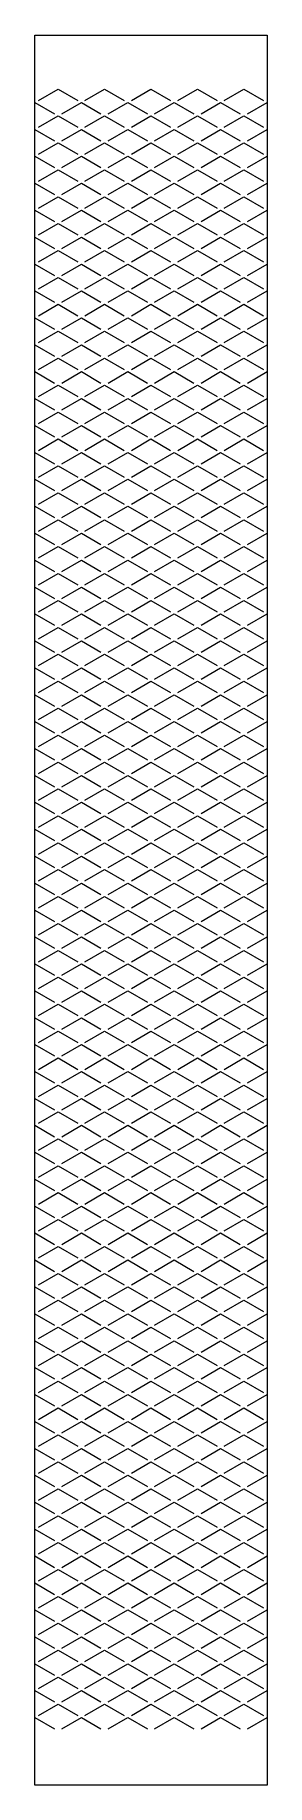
# Model space of a CAD drawing. Header units: metres. Extents: x 0 to 22, y 0 to 162.
import ezdxf

# ---------------------------------------------------------------- set-up
doc = ezdxf.new("R2010")
doc.units = ezdxf.units.M
doc.layers.add('TOP', color=1, linetype='Continuous', lineweight=0)

msp = doc.modelspace()

# ---------------------------------------------------------------- linework, layer by layer
at = {"layer": 'TOP'}
for p, q in [((0, 155.75), (1.82, 154.7)), ((0.34, 155.95), (2.15, 157)), ((2.15, 157), (3.97, 155.95)), ((2.49, 154.7), (4.31, 155.75)), ((4.31, 155.75), (6.13, 154.7)), ((4.64, 155.95), (6.46, 157)), ((6.46, 157), (8.28, 155.95)), ((6.8, 154.7), (8.62, 155.75)), ((8.62, 155.75), (10.43, 154.7)), ((8.95, 155.95), (10.77, 157)), ((10.77, 157), (12.59, 155.95)), ((11.11, 154.7), (12.92, 155.75)), ((12.92, 155.75), (14.74, 154.7)), ((13.26, 155.95), (15.08, 157)), ((15.08, 157), (16.9, 155.95)), ((15.41, 154.7), (17.23, 155.75)), ((17.23, 155.75), (19.05, 154.7)), ((17.57, 155.95), (19.39, 157)), ((19.39, 157), (21.2, 155.95)), ((19.72, 154.7), (21.54, 155.75)), ((0.34, 153.46), (2.15, 154.51)), ((2.15, 154.51), (3.97, 153.46)), ((4.64, 153.46), (6.46, 154.51)), ((6.46, 154.51), (8.28, 153.46)), ((8.95, 153.46), (10.77, 154.51)), ((10.77, 154.51), (12.59, 153.46)), ((13.26, 153.46), (15.08, 154.51)), ((15.08, 154.51), (16.9, 153.46)), ((17.57, 153.46), (19.39, 154.51)), ((19.39, 154.51), (21.2, 153.46)), ((0, 153.26), (1.82, 152.21)), ((2.49, 152.21), (4.31, 153.26)), ((4.31, 153.26), (6.13, 152.21)), ((6.8, 152.21), (8.62, 153.26)), ((8.62, 153.26), (10.43, 152.21)), ((11.11, 152.21), (12.92, 153.26)), ((12.92, 153.26), (14.74, 152.21)), ((15.41, 152.21), (17.23, 153.26)), ((17.23, 153.26), (19.05, 152.21)), ((19.72, 152.21), (21.54, 153.26)), ((0, 150.77), (1.82, 149.72)), ((0.34, 150.96), (2.15, 152.02)), ((2.15, 152.02), (3.97, 150.96)), ((2.49, 149.72), (4.31, 150.77)), ((4.31, 150.77), (6.13, 149.72)), ((4.64, 150.96), (6.46, 152.02)), ((6.46, 152.02), (8.28, 150.96)), ((6.8, 149.72), (8.62, 150.77)), ((8.62, 150.77), (10.43, 149.72)), ((8.95, 150.96), (10.77, 152.02)), ((10.77, 152.02), (12.59, 150.96)), ((11.11, 149.72), (12.92, 150.77)), ((12.92, 150.77), (14.74, 149.72)), ((13.26, 150.96), (15.08, 152.02)), ((15.08, 152.02), (16.9, 150.96)), ((15.41, 149.72), (17.23, 150.77)), ((17.23, 150.77), (19.05, 149.72)), ((17.57, 150.96), (19.39, 152.02)), ((19.39, 152.02), (21.2, 150.96)), ((19.72, 149.72), (21.54, 150.77)), ((0.34, 148.47), (2.15, 149.52)), ((2.15, 149.52), (3.97, 148.47)), ((4.64, 148.47), (6.46, 149.52)), ((6.46, 149.52), (8.28, 148.47)), ((8.95, 148.47), (10.77, 149.52)), ((10.77, 149.52), (12.59, 148.47)), ((13.26, 148.47), (15.08, 149.52)), ((15.08, 149.52), (16.9, 148.47)), ((17.57, 148.47), (19.39, 149.52)), ((19.39, 149.52), (21.2, 148.47)), ((0, 148.28), (1.82, 147.23)), ((2.49, 147.23), (4.31, 148.28)), ((4.31, 148.28), (6.13, 147.23)), ((6.8, 147.23), (8.62, 148.28)), ((8.62, 148.28), (10.43, 147.23)), ((11.11, 147.23), (12.92, 148.28)), ((12.92, 148.28), (14.74, 147.23)), ((15.41, 147.23), (17.23, 148.28)), ((17.23, 148.28), (19.05, 147.23)), ((19.72, 147.23), (21.54, 148.28)), ((0.34, 145.98), (2.15, 147.03)), ((2.15, 147.03), (3.97, 145.98)), ((4.64, 145.98), (6.46, 147.03)), ((6.46, 147.03), (8.28, 145.98)), ((8.95, 145.98), (10.77, 147.03)), ((10.77, 147.03), (12.59, 145.98)), ((13.26, 145.98), (15.08, 147.03)), ((15.08, 147.03), (16.9, 145.98)), ((17.57, 145.98), (19.39, 147.03)), ((19.39, 147.03), (21.2, 145.98)), ((0, 145.79), (1.82, 144.73)), ((0.34, 143.49), (2.15, 144.54)), ((2.15, 144.54), (3.97, 143.49)), ((2.49, 144.73), (4.31, 145.79)), ((4.31, 145.79), (6.13, 144.73)), ((4.64, 143.49), (6.46, 144.54)), ((6.46, 144.54), (8.28, 143.49)), ((6.8, 144.73), (8.62, 145.79)), ((8.62, 145.79), (10.43, 144.73)), ((8.95, 143.49), (10.77, 144.54)), ((10.77, 144.54), (12.59, 143.49)), ((11.11, 144.73), (12.92, 145.79)), ((12.92, 145.79), (14.74, 144.73)), ((13.26, 143.49), (15.08, 144.54)), ((15.08, 144.54), (16.9, 143.49)), ((15.41, 144.73), (17.23, 145.79)), ((17.23, 145.79), (19.05, 144.73)), ((17.57, 143.49), (19.39, 144.54)), ((19.39, 144.54), (21.2, 143.49)), ((19.72, 144.73), (21.54, 145.79)), ((0, 143.3), (1.82, 142.24)), ((2.49, 142.24), (4.31, 143.3)), ((4.31, 143.3), (6.13, 142.24)), ((6.8, 142.24), (8.62, 143.3)), ((8.62, 143.3), (10.43, 142.24)), ((11.11, 142.24), (12.92, 143.3)), ((12.92, 143.3), (14.74, 142.24)), ((15.41, 142.24), (17.23, 143.3)), ((17.23, 143.3), (19.05, 142.24)), ((19.72, 142.24), (21.54, 143.3)), ((0.34, 141), (2.15, 142.05)), ((2.15, 142.05), (3.97, 141)), ((4.64, 141), (6.46, 142.05)), ((6.46, 142.05), (8.28, 141)), ((8.95, 141), (10.77, 142.05)), ((10.77, 142.05), (12.59, 141)), ((13.26, 141), (15.08, 142.05)), ((15.08, 142.05), (16.9, 141)), ((17.57, 141), (19.39, 142.05)), ((19.39, 142.05), (21.2, 141)), ((0, 140.8), (1.82, 139.75)), ((0.34, 138.51), (2.15, 139.56)), ((2.15, 139.56), (3.97, 138.51)), ((2.49, 139.75), (4.31, 140.8)), ((4.31, 140.8), (6.13, 139.75)), ((4.64, 138.51), (6.46, 139.56)), ((6.46, 139.56), (8.28, 138.51)), ((6.8, 139.75), (8.62, 140.8)), ((8.62, 140.8), (10.43, 139.75)), ((8.95, 138.51), (10.77, 139.56)), ((10.77, 139.56), (12.59, 138.51)), ((11.11, 139.75), (12.92, 140.8)), ((12.92, 140.8), (14.74, 139.75)), ((13.26, 138.51), (15.08, 139.56)), ((15.08, 139.56), (16.9, 138.51)), ((15.41, 139.75), (17.23, 140.8)), ((17.23, 140.8), (19.05, 139.75)), ((17.57, 138.51), (19.39, 139.56)), ((19.39, 139.56), (21.2, 138.51)), ((19.72, 139.75), (21.54, 140.8)), ((0, 138.31), (1.82, 137.26)), ((2.49, 137.26), (4.31, 138.31)), ((4.31, 138.31), (6.13, 137.26)), ((6.8, 137.26), (8.62, 138.31)), ((8.62, 138.31), (10.43, 137.26)), ((11.11, 137.26), (12.92, 138.31)), ((12.92, 138.31), (14.74, 137.26)), ((15.41, 137.26), (17.23, 138.31)), ((17.23, 138.31), (19.05, 137.26)), ((19.72, 137.26), (21.54, 138.31)), ((0.34, 136.01), (2.15, 137.07)), ((2.15, 137.07), (3.97, 136.01)), ((4.64, 136.01), (6.46, 137.07)), ((6.46, 137.07), (8.28, 136.01)), ((8.95, 136.01), (10.77, 137.07)), ((10.77, 137.07), (12.59, 136.01)), ((13.26, 136.01), (15.08, 137.07)), ((15.08, 137.07), (16.9, 136.01)), ((17.57, 136.01), (19.39, 137.07)), ((19.39, 137.07), (21.2, 136.01)), ((0, 135.82), (1.82, 134.77)), ((0.34, 133.52), (2.15, 134.57)), ((2.15, 134.57), (3.97, 133.52)), ((2.49, 134.77), (4.31, 135.82)), ((4.31, 135.82), (6.13, 134.77)), ((4.64, 133.52), (6.46, 134.57)), ((6.46, 134.57), (8.28, 133.52)), ((6.8, 134.77), (8.62, 135.82)), ((8.62, 135.82), (10.43, 134.77)), ((8.95, 133.52), (10.77, 134.57)), ((10.77, 134.57), (12.59, 133.52)), ((11.11, 134.77), (12.92, 135.82)), ((12.92, 135.82), (14.74, 134.77)), ((13.26, 133.52), (15.08, 134.57)), ((15.08, 134.57), (16.9, 133.52)), ((15.41, 134.77), (17.23, 135.82)), ((17.23, 135.82), (19.05, 134.77)), ((17.57, 133.52), (19.39, 134.57)), ((19.39, 134.57), (21.2, 133.52)), ((19.72, 134.77), (21.54, 135.82)), ((0, 133.33), (1.82, 132.28)), ((2.49, 132.28), (4.31, 133.33)), ((4.31, 133.33), (6.13, 132.28)), ((6.8, 132.28), (8.62, 133.33)), ((8.62, 133.33), (10.43, 132.28)), ((11.11, 132.28), (12.92, 133.33)), ((12.92, 133.33), (14.74, 132.28)), ((15.41, 132.28), (17.23, 133.33)), ((17.23, 133.33), (19.05, 132.28)), ((19.72, 132.28), (21.54, 133.33)), ((0.34, 131.03), (2.15, 132.08)), ((2.15, 132.08), (3.97, 131.03)), ((4.64, 131.03), (6.46, 132.08)), ((6.46, 132.08), (8.28, 131.03)), ((8.95, 131.03), (10.77, 132.08)), ((10.77, 132.08), (12.59, 131.03)), ((13.26, 131.03), (15.08, 132.08)), ((15.08, 132.08), (16.9, 131.03)), ((17.57, 131.03), (19.39, 132.08)), ((19.39, 132.08), (21.2, 131.03)), ((0, 130.84), (1.82, 129.78)), ((2.49, 129.78), (4.31, 130.84)), ((4.31, 130.84), (6.13, 129.78)), ((6.8, 129.78), (8.62, 130.84)), ((8.62, 130.84), (10.43, 129.78)), ((11.11, 129.78), (12.92, 130.84)), ((12.92, 130.84), (14.74, 129.78)), ((15.41, 129.78), (17.23, 130.84)), ((17.23, 130.84), (19.05, 129.78)), ((19.72, 129.78), (21.54, 130.84)), ((0, 128.34), (1.82, 127.29)), ((0.34, 128.54), (2.15, 129.59)), ((2.15, 129.59), (3.97, 128.54)), ((2.49, 127.29), (4.31, 128.34)), ((4.31, 128.34), (6.13, 127.29)), ((4.64, 128.54), (6.46, 129.59)), ((6.46, 129.59), (8.28, 128.54)), ((6.8, 127.29), (8.62, 128.34)), ((8.62, 128.34), (10.43, 127.29)), ((8.95, 128.54), (10.77, 129.59)), ((10.77, 129.59), (12.59, 128.54)), ((11.11, 127.29), (12.92, 128.34)), ((12.92, 128.34), (14.74, 127.29)), ((13.26, 128.54), (15.08, 129.59)), ((15.08, 129.59), (16.9, 128.54)), ((15.41, 127.29), (17.23, 128.34)), ((17.23, 128.34), (19.05, 127.29)), ((17.57, 128.54), (19.39, 129.59)), ((19.39, 129.59), (21.2, 128.54)), ((19.72, 127.29), (21.54, 128.34)), ((0.34, 126.05), (2.15, 127.1)), ((2.15, 127.1), (3.97, 126.05)), ((4.64, 126.05), (6.46, 127.1)), ((6.46, 127.1), (8.28, 126.05)), ((8.95, 126.05), (10.77, 127.1)), ((10.77, 127.1), (12.59, 126.05)), ((13.26, 126.05), (15.08, 127.1)), ((15.08, 127.1), (16.9, 126.05)), ((17.57, 126.05), (19.39, 127.1)), ((19.39, 127.1), (21.2, 126.05)), ((0, 125.85), (1.82, 124.8)), ((2.49, 124.8), (4.31, 125.85)), ((4.31, 125.85), (6.13, 124.8)), ((6.8, 124.8), (8.62, 125.85)), ((8.62, 125.85), (10.43, 124.8)), ((11.11, 124.8), (12.92, 125.85)), ((12.92, 125.85), (14.74, 124.8)), ((15.41, 124.8), (17.23, 125.85)), ((17.23, 125.85), (19.05, 124.8)), ((19.72, 124.8), (21.54, 125.85)), ((0, 123.36), (1.82, 122.31)), ((0.34, 123.55), (2.15, 124.61)), ((2.15, 124.61), (3.97, 123.55)), ((2.49, 122.31), (4.31, 123.36)), ((4.31, 123.36), (6.13, 122.31)), ((4.64, 123.55), (6.46, 124.61)), ((6.46, 124.61), (8.28, 123.55)), ((6.8, 122.31), (8.62, 123.36)), ((8.62, 123.36), (10.43, 122.31)), ((8.95, 123.55), (10.77, 124.61)), ((10.77, 124.61), (12.59, 123.55)), ((11.11, 122.31), (12.92, 123.36)), ((12.92, 123.36), (14.74, 122.31)), ((13.26, 123.55), (15.08, 124.61)), ((15.08, 124.61), (16.9, 123.55)), ((15.41, 122.31), (17.23, 123.36)), ((17.23, 123.36), (19.05, 122.31)), ((17.57, 123.55), (19.39, 124.61)), ((19.39, 124.61), (21.2, 123.55)), ((19.72, 122.31), (21.54, 123.36)), ((0.34, 121.06), (2.15, 122.11)), ((2.15, 122.11), (3.97, 121.06)), ((4.64, 121.06), (6.46, 122.11)), ((6.46, 122.11), (8.28, 121.06)), ((8.95, 121.06), (10.77, 122.11)), ((10.77, 122.11), (12.59, 121.06)), ((13.26, 121.06), (15.08, 122.11)), ((15.08, 122.11), (16.9, 121.06)), ((17.57, 121.06), (19.39, 122.11)), ((19.39, 122.11), (21.2, 121.06)), ((0, 120.87), (1.82, 119.82)), ((2.49, 119.82), (4.31, 120.87)), ((4.31, 120.87), (6.13, 119.82)), ((6.8, 119.82), (8.62, 120.87)), ((8.62, 120.87), (10.43, 119.82)), ((11.11, 119.82), (12.92, 120.87)), ((12.92, 120.87), (14.74, 119.82)), ((15.41, 119.82), (17.23, 120.87)), ((17.23, 120.87), (19.05, 119.82)), ((19.72, 119.82), (21.54, 120.87)), ((0, 118.38), (1.82, 117.33)), ((0.34, 118.57), (2.15, 119.62)), ((2.15, 119.62), (3.97, 118.57)), ((2.49, 117.33), (4.31, 118.38)), ((4.31, 118.38), (6.13, 117.33)), ((4.64, 118.57), (6.46, 119.62)), ((6.46, 119.62), (8.28, 118.57)), ((6.8, 117.33), (8.62, 118.38)), ((8.62, 118.38), (10.43, 117.33)), ((8.95, 118.57), (10.77, 119.62)), ((10.77, 119.62), (12.59, 118.57)), ((11.11, 117.33), (12.92, 118.38)), ((12.92, 118.38), (14.74, 117.33)), ((13.26, 118.57), (15.08, 119.62)), ((15.08, 119.62), (16.9, 118.57)), ((15.41, 117.33), (17.23, 118.38)), ((17.23, 118.38), (19.05, 117.33)), ((17.57, 118.57), (19.39, 119.62)), ((19.39, 119.62), (21.2, 118.57)), ((19.72, 117.33), (21.54, 118.38)), ((0.34, 116.08), (2.15, 117.13)), ((2.15, 117.13), (3.97, 116.08)), ((4.64, 116.08), (6.46, 117.13)), ((6.46, 117.13), (8.28, 116.08)), ((8.95, 116.08), (10.77, 117.13)), ((10.77, 117.13), (12.59, 116.08)), ((13.26, 116.08), (15.08, 117.13)), ((15.08, 117.13), (16.9, 116.08)), ((17.57, 116.08), (19.39, 117.13)), ((19.39, 117.13), (21.2, 116.08)), ((0, 115.89), (1.82, 114.83)), ((2.49, 114.83), (4.31, 115.89)), ((4.31, 115.89), (6.13, 114.83)), ((6.8, 114.83), (8.62, 115.89)), ((8.62, 115.89), (10.43, 114.83)), ((11.11, 114.83), (12.92, 115.89)), ((12.92, 115.89), (14.74, 114.83)), ((15.41, 114.83), (17.23, 115.89)), ((17.23, 115.89), (19.05, 114.83)), ((19.72, 114.83), (21.54, 115.89)), ((0.34, 113.59), (2.15, 114.64)), ((2.15, 114.64), (3.97, 113.59)), ((4.64, 113.59), (6.46, 114.64)), ((6.46, 114.64), (8.28, 113.59)), ((8.95, 113.59), (10.77, 114.64)), ((10.77, 114.64), (12.59, 113.59)), ((13.26, 113.59), (15.08, 114.64)), ((15.08, 114.64), (16.9, 113.59)), ((17.57, 113.59), (19.39, 114.64)), ((19.39, 114.64), (21.2, 113.59)), ((0, 113.39), (1.82, 112.34)), ((0.34, 111.1), (2.15, 112.15)), ((2.15, 112.15), (3.97, 111.1)), ((2.49, 112.34), (4.31, 113.39)), ((4.31, 113.39), (6.13, 112.34)), ((4.64, 111.1), (6.46, 112.15)), ((6.46, 112.15), (8.28, 111.1)), ((6.8, 112.34), (8.62, 113.39)), ((8.62, 113.39), (10.43, 112.34)), ((8.95, 111.1), (10.77, 112.15)), ((10.77, 112.15), (12.59, 111.1)), ((11.11, 112.34), (12.92, 113.39)), ((12.92, 113.39), (14.74, 112.34)), ((13.26, 111.1), (15.08, 112.15)), ((15.08, 112.15), (16.9, 111.1)), ((15.41, 112.34), (17.23, 113.39)), ((17.23, 113.39), (19.05, 112.34)), ((17.57, 111.1), (19.39, 112.15)), ((19.39, 112.15), (21.2, 111.1)), ((19.72, 112.34), (21.54, 113.39)), ((0, 110.9), (1.82, 109.85)), ((2.49, 109.85), (4.31, 110.9)), ((4.31, 110.9), (6.13, 109.85)), ((6.8, 109.85), (8.62, 110.9)), ((8.62, 110.9), (10.43, 109.85)), ((11.11, 109.85), (12.92, 110.9)), ((12.92, 110.9), (14.74, 109.85)), ((15.41, 109.85), (17.23, 110.9)), ((17.23, 110.9), (19.05, 109.85)), ((19.72, 109.85), (21.54, 110.9)), ((0.34, 108.6), (2.15, 109.66)), ((2.15, 109.66), (3.97, 108.6)), ((4.64, 108.6), (6.46, 109.66)), ((6.46, 109.66), (8.28, 108.6)), ((8.95, 108.6), (10.77, 109.66)), ((10.77, 109.66), (12.59, 108.6)), ((13.26, 108.6), (15.08, 109.66)), ((15.08, 109.66), (16.9, 108.6)), ((17.57, 108.6), (19.39, 109.66)), ((19.39, 109.66), (21.2, 108.6)), ((0, 108.41), (1.82, 107.36)), ((0.34, 106.11), (2.15, 107.16)), ((2.15, 107.16), (3.97, 106.11)), ((2.49, 107.36), (4.31, 108.41)), ((4.31, 108.41), (6.13, 107.36)), ((4.64, 106.11), (6.46, 107.16)), ((6.46, 107.16), (8.28, 106.11)), ((6.8, 107.36), (8.62, 108.41)), ((8.62, 108.41), (10.43, 107.36)), ((8.95, 106.11), (10.77, 107.16)), ((10.77, 107.16), (12.59, 106.11)), ((11.11, 107.36), (12.92, 108.41)), ((12.92, 108.41), (14.74, 107.36)), ((13.26, 106.11), (15.08, 107.16)), ((15.08, 107.16), (16.9, 106.11)), ((15.41, 107.36), (17.23, 108.41)), ((17.23, 108.41), (19.05, 107.36)), ((17.57, 106.11), (19.39, 107.16)), ((19.39, 107.16), (21.2, 106.11)), ((19.72, 107.36), (21.54, 108.41)), ((0, 105.92), (1.82, 104.87)), ((2.49, 104.87), (4.31, 105.92)), ((4.31, 105.92), (6.13, 104.87)), ((6.8, 104.87), (8.62, 105.92)), ((8.62, 105.92), (10.43, 104.87)), ((11.11, 104.87), (12.92, 105.92)), ((12.92, 105.92), (14.74, 104.87)), ((15.41, 104.87), (17.23, 105.92)), ((17.23, 105.92), (19.05, 104.87)), ((19.72, 104.87), (21.54, 105.92)), ((0.34, 103.62), (2.15, 104.67)), ((2.15, 104.67), (3.97, 103.62)), ((4.64, 103.62), (6.46, 104.67)), ((6.46, 104.67), (8.28, 103.62)), ((8.95, 103.62), (10.77, 104.67)), ((10.77, 104.67), (12.59, 103.62)), ((13.26, 103.62), (15.08, 104.67)), ((15.08, 104.67), (16.9, 103.62)), ((17.57, 103.62), (19.39, 104.67)), ((19.39, 104.67), (21.2, 103.62)), ((0, 103.43), (1.82, 102.37)), ((0.34, 101.13), (2.15, 102.18)), ((2.15, 102.18), (3.97, 101.13)), ((2.49, 102.37), (4.31, 103.43)), ((4.31, 103.43), (6.13, 102.37)), ((4.64, 101.13), (6.46, 102.18)), ((6.46, 102.18), (8.28, 101.13)), ((6.8, 102.37), (8.62, 103.43)), ((8.62, 103.43), (10.43, 102.37)), ((8.95, 101.13), (10.77, 102.18)), ((10.77, 102.18), (12.59, 101.13)), ((11.11, 102.37), (12.92, 103.43)), ((12.92, 103.43), (14.74, 102.37)), ((13.26, 101.13), (15.08, 102.18)), ((15.08, 102.18), (16.9, 101.13)), ((15.41, 102.37), (17.23, 103.43)), ((17.23, 103.43), (19.05, 102.37)), ((17.57, 101.13), (19.39, 102.18)), ((19.39, 102.18), (21.2, 101.13)), ((19.72, 102.37), (21.54, 103.43)), ((0, 100.93), (1.82, 99.88)), ((2.49, 99.88), (4.31, 100.93)), ((4.31, 100.93), (6.13, 99.88)), ((6.8, 99.88), (8.62, 100.93)), ((8.62, 100.93), (10.43, 99.88)), ((11.11, 99.88), (12.92, 100.93)), ((12.92, 100.93), (14.74, 99.88)), ((15.41, 99.88), (17.23, 100.93)), ((17.23, 100.93), (19.05, 99.88)), ((19.72, 99.88), (21.54, 100.93)), ((0.34, 98.64), (2.15, 99.69)), ((2.15, 99.69), (3.97, 98.64)), ((4.64, 98.64), (6.46, 99.69)), ((6.46, 99.69), (8.28, 98.64)), ((8.95, 98.64), (10.77, 99.69)), ((10.77, 99.69), (12.59, 98.64)), ((13.26, 98.64), (15.08, 99.69)), ((15.08, 99.69), (16.9, 98.64)), ((17.57, 98.64), (19.39, 99.69)), ((19.39, 99.69), (21.2, 98.64)), ((0, 98.44), (1.82, 97.39)), ((2.49, 97.39), (4.31, 98.44)), ((4.31, 98.44), (6.13, 97.39)), ((6.8, 97.39), (8.62, 98.44)), ((8.62, 98.44), (10.43, 97.39)), ((11.11, 97.39), (12.92, 98.44)), ((12.92, 98.44), (14.74, 97.39)), ((15.41, 97.39), (17.23, 98.44)), ((17.23, 98.44), (19.05, 97.39)), ((19.72, 97.39), (21.54, 98.44)), ((0, 95.95), (1.82, 94.9)), ((0.34, 96.14), (2.15, 97.2)), ((2.15, 97.2), (3.97, 96.14)), ((2.49, 94.9), (4.31, 95.95)), ((4.31, 95.95), (6.13, 94.9)), ((4.64, 96.14), (6.46, 97.2)), ((6.46, 97.2), (8.28, 96.14)), ((6.8, 94.9), (8.62, 95.95)), ((8.62, 95.95), (10.43, 94.9)), ((8.95, 96.14), (10.77, 97.2)), ((10.77, 97.2), (12.59, 96.14)), ((11.11, 94.9), (12.92, 95.95)), ((12.92, 95.95), (14.74, 94.9)), ((13.26, 96.14), (15.08, 97.2)), ((15.08, 97.2), (16.9, 96.14)), ((15.41, 94.9), (17.23, 95.95)), ((17.23, 95.95), (19.05, 94.9)), ((17.57, 96.14), (19.39, 97.2)), ((19.39, 97.2), (21.2, 96.14)), ((19.72, 94.9), (21.54, 95.95)), ((0.34, 93.65), (2.15, 94.7)), ((2.15, 94.7), (3.97, 93.65)), ((4.64, 93.65), (6.46, 94.7)), ((6.46, 94.7), (8.28, 93.65)), ((8.95, 93.65), (10.77, 94.7)), ((10.77, 94.7), (12.59, 93.65)), ((13.26, 93.65), (15.08, 94.7)), ((15.08, 94.7), (16.9, 93.65)), ((17.57, 93.65), (19.39, 94.7)), ((19.39, 94.7), (21.2, 93.65)), ((0, 93.46), (1.82, 92.41)), ((2.49, 92.41), (4.31, 93.46)), ((4.31, 93.46), (6.13, 92.41)), ((6.8, 92.41), (8.62, 93.46)), ((8.62, 93.46), (10.43, 92.41)), ((11.11, 92.41), (12.92, 93.46)), ((12.92, 93.46), (14.74, 92.41)), ((15.41, 92.41), (17.23, 93.46)), ((17.23, 93.46), (19.05, 92.41)), ((19.72, 92.41), (21.54, 93.46)), ((0, 90.97), (1.82, 89.92)), ((0.34, 91.16), (2.15, 92.21)), ((2.15, 92.21), (3.97, 91.16)), ((2.49, 89.92), (4.31, 90.97)), ((4.31, 90.97), (6.13, 89.92)), ((4.64, 91.16), (6.46, 92.21)), ((6.46, 92.21), (8.28, 91.16)), ((6.8, 89.92), (8.62, 90.97)), ((8.62, 90.97), (10.43, 89.92)), ((8.95, 91.16), (10.77, 92.21)), ((10.77, 92.21), (12.59, 91.16)), ((11.11, 89.92), (12.92, 90.97)), ((12.92, 90.97), (14.74, 89.92)), ((13.26, 91.16), (15.08, 92.21)), ((15.08, 92.21), (16.9, 91.16)), ((15.41, 89.92), (17.23, 90.97)), ((17.23, 90.97), (19.05, 89.92)), ((17.57, 91.16), (19.39, 92.21)), ((19.39, 92.21), (21.2, 91.16)), ((19.72, 89.92), (21.54, 90.97)), ((0.34, 88.67), (2.15, 89.72)), ((2.15, 89.72), (3.97, 88.67)), ((4.64, 88.67), (6.46, 89.72)), ((6.46, 89.72), (8.28, 88.67)), ((8.95, 88.67), (10.77, 89.72)), ((10.77, 89.72), (12.59, 88.67)), ((13.26, 88.67), (15.08, 89.72)), ((15.08, 89.72), (16.9, 88.67)), ((17.57, 88.67), (19.39, 89.72)), ((19.39, 89.72), (21.2, 88.67)), ((0, 88.48), (1.82, 87.42)), ((2.49, 87.42), (4.31, 88.48)), ((4.31, 88.48), (6.13, 87.42)), ((6.8, 87.42), (8.62, 88.48)), ((8.62, 88.48), (10.43, 87.42)), ((11.11, 87.42), (12.92, 88.48)), ((12.92, 88.48), (14.74, 87.42)), ((15.41, 87.42), (17.23, 88.48)), ((17.23, 88.48), (19.05, 87.42)), ((19.72, 87.42), (21.54, 88.48)), ((0, 85.98), (1.82, 84.93)), ((0.34, 86.18), (2.15, 87.23)), ((2.15, 87.23), (3.97, 86.18)), ((2.49, 84.93), (4.31, 85.98)), ((4.31, 85.98), (6.13, 84.93)), ((4.64, 86.18), (6.46, 87.23)), ((6.46, 87.23), (8.28, 86.18)), ((6.8, 84.93), (8.62, 85.98)), ((8.62, 85.98), (10.43, 84.93)), ((8.95, 86.18), (10.77, 87.23)), ((10.77, 87.23), (12.59, 86.18)), ((11.11, 84.93), (12.92, 85.98)), ((12.92, 85.98), (14.74, 84.93)), ((13.26, 86.18), (15.08, 87.23)), ((15.08, 87.23), (16.9, 86.18)), ((15.41, 84.93), (17.23, 85.98)), ((17.23, 85.98), (19.05, 84.93)), ((17.57, 86.18), (19.39, 87.23)), ((19.39, 87.23), (21.2, 86.18)), ((19.72, 84.93), (21.54, 85.98)), ((0.34, 83.69), (2.15, 84.74)), ((2.15, 84.74), (3.97, 83.69)), ((4.64, 83.69), (6.46, 84.74)), ((6.46, 84.74), (8.28, 83.69)), ((8.95, 83.69), (10.77, 84.74)), ((10.77, 84.74), (12.59, 83.69)), ((13.26, 83.69), (15.08, 84.74)), ((15.08, 84.74), (16.9, 83.69)), ((17.57, 83.69), (19.39, 84.74)), ((19.39, 84.74), (21.2, 83.69)), ((0, 83.49), (1.82, 82.44)), ((2.49, 82.44), (4.31, 83.49)), ((4.31, 83.49), (6.13, 82.44)), ((6.8, 82.44), (8.62, 83.49)), ((8.62, 83.49), (10.43, 82.44)), ((11.11, 82.44), (12.92, 83.49)), ((12.92, 83.49), (14.74, 82.44)), ((15.41, 82.44), (17.23, 83.49)), ((17.23, 83.49), (19.05, 82.44)), ((19.72, 82.44), (21.54, 83.49)), ((0, 81), (1.82, 79.95)), ((0.34, 81.19), (2.15, 82.25)), ((2.15, 82.25), (3.97, 81.19)), ((2.49, 79.95), (4.31, 81)), ((4.31, 81), (6.13, 79.95)), ((4.64, 81.19), (6.46, 82.25)), ((6.46, 82.25), (8.28, 81.19)), ((6.8, 79.95), (8.62, 81)), ((8.62, 81), (10.43, 79.95)), ((8.95, 81.19), (10.77, 82.25)), ((10.77, 82.25), (12.59, 81.19)), ((11.11, 79.95), (12.92, 81)), ((12.92, 81), (14.74, 79.95)), ((13.26, 81.19), (15.08, 82.25)), ((15.08, 82.25), (16.9, 81.19)), ((15.41, 79.95), (17.23, 81)), ((17.23, 81), (19.05, 79.95)), ((17.57, 81.19), (19.39, 82.25)), ((19.39, 82.25), (21.2, 81.19)), ((19.72, 79.95), (21.54, 81)), ((0.34, 78.7), (2.15, 79.75)), ((2.15, 79.75), (3.97, 78.7)), ((4.64, 78.7), (6.46, 79.75)), ((6.46, 79.75), (8.28, 78.7)), ((8.95, 78.7), (10.77, 79.75)), ((10.77, 79.75), (12.59, 78.7)), ((13.26, 78.7), (15.08, 79.75)), ((15.08, 79.75), (16.9, 78.7)), ((17.57, 78.7), (19.39, 79.75)), ((19.39, 79.75), (21.2, 78.7)), ((0, 78.51), (1.82, 77.46)), ((2.49, 77.46), (4.31, 78.51)), ((4.31, 78.51), (6.13, 77.46)), ((6.8, 77.46), (8.62, 78.51)), ((8.62, 78.51), (10.43, 77.46)), ((11.11, 77.46), (12.92, 78.51)), ((12.92, 78.51), (14.74, 77.46)), ((15.41, 77.46), (17.23, 78.51)), ((17.23, 78.51), (19.05, 77.46)), ((19.72, 77.46), (21.54, 78.51)), ((0.34, 76.21), (2.15, 77.26)), ((2.15, 77.26), (3.97, 76.21)), ((4.64, 76.21), (6.46, 77.26)), ((6.46, 77.26), (8.28, 76.21)), ((8.95, 76.21), (10.77, 77.26)), ((10.77, 77.26), (12.59, 76.21)), ((13.26, 76.21), (15.08, 77.26)), ((15.08, 77.26), (16.9, 76.21)), ((17.57, 76.21), (19.39, 77.26)), ((19.39, 77.26), (21.2, 76.21)), ((0, 76.02), (1.82, 74.96)), ((0.34, 73.72), (2.15, 74.77)), ((2.15, 74.77), (3.97, 73.72)), ((2.49, 74.96), (4.31, 76.02)), ((4.31, 76.02), (6.13, 74.96)), ((4.64, 73.72), (6.46, 74.77)), ((6.46, 74.77), (8.28, 73.72)), ((6.8, 74.96), (8.62, 76.02)), ((8.62, 76.02), (10.43, 74.96)), ((8.95, 73.72), (10.77, 74.77)), ((10.77, 74.77), (12.59, 73.72)), ((11.11, 74.96), (12.92, 76.02)), ((12.92, 76.02), (14.74, 74.96)), ((13.26, 73.72), (15.08, 74.77)), ((15.08, 74.77), (16.9, 73.72)), ((15.41, 74.96), (17.23, 76.02)), ((17.23, 76.02), (19.05, 74.96)), ((17.57, 73.72), (19.39, 74.77)), ((19.39, 74.77), (21.2, 73.72)), ((19.72, 74.96), (21.54, 76.02)), ((0, 73.52), (1.82, 72.47)), ((2.49, 72.47), (4.31, 73.52)), ((4.31, 73.52), (6.13, 72.47)), ((6.8, 72.47), (8.62, 73.52)), ((8.62, 73.52), (10.43, 72.47)), ((11.11, 72.47), (12.92, 73.52)), ((12.92, 73.52), (14.74, 72.47)), ((15.41, 72.47), (17.23, 73.52)), ((17.23, 73.52), (19.05, 72.47)), ((19.72, 72.47), (21.54, 73.52)), ((0.34, 71.23), (2.15, 72.28)), ((2.15, 72.28), (3.97, 71.23)), ((4.64, 71.23), (6.46, 72.28)), ((6.46, 72.28), (8.28, 71.23)), ((8.95, 71.23), (10.77, 72.28)), ((10.77, 72.28), (12.59, 71.23)), ((13.26, 71.23), (15.08, 72.28)), ((15.08, 72.28), (16.9, 71.23)), ((17.57, 71.23), (19.39, 72.28)), ((19.39, 72.28), (21.2, 71.23)), ((0, 71.03), (1.82, 69.98)), ((0.34, 68.73), (2.15, 69.79)), ((2.15, 69.79), (3.97, 68.73)), ((2.49, 69.98), (4.31, 71.03)), ((4.31, 71.03), (6.13, 69.98)), ((4.64, 68.73), (6.46, 69.79)), ((6.46, 69.79), (8.28, 68.73)), ((6.8, 69.98), (8.62, 71.03)), ((8.62, 71.03), (10.43, 69.98)), ((8.95, 68.73), (10.77, 69.79)), ((10.77, 69.79), (12.59, 68.73)), ((11.11, 69.98), (12.92, 71.03)), ((12.92, 71.03), (14.74, 69.98)), ((13.26, 68.73), (15.08, 69.79)), ((15.08, 69.79), (16.9, 68.73)), ((15.41, 69.98), (17.23, 71.03)), ((17.23, 71.03), (19.05, 69.98)), ((17.57, 68.73), (19.39, 69.79)), ((19.39, 69.79), (21.2, 68.73)), ((19.72, 69.98), (21.54, 71.03)), ((0, 68.54), (1.82, 67.49)), ((2.49, 67.49), (4.31, 68.54)), ((4.31, 68.54), (6.13, 67.49)), ((6.8, 67.49), (8.62, 68.54)), ((8.62, 68.54), (10.43, 67.49)), ((11.11, 67.49), (12.92, 68.54)), ((12.92, 68.54), (14.74, 67.49)), ((15.41, 67.49), (17.23, 68.54)), ((17.23, 68.54), (19.05, 67.49)), ((19.72, 67.49), (21.54, 68.54)), ((0.34, 66.24), (2.15, 67.3)), ((2.15, 67.3), (3.97, 66.24)), ((4.64, 66.24), (6.46, 67.3)), ((6.46, 67.3), (8.28, 66.24)), ((8.95, 66.24), (10.77, 67.3)), ((10.77, 67.3), (12.59, 66.24)), ((13.26, 66.24), (15.08, 67.3)), ((15.08, 67.3), (16.9, 66.24)), ((17.57, 66.24), (19.39, 67.3)), ((19.39, 67.3), (21.2, 66.24)), ((0, 66.05), (1.82, 65)), ((0.34, 63.75), (2.15, 64.8)), ((2.15, 64.8), (3.97, 63.75)), ((2.49, 65), (4.31, 66.05)), ((4.31, 66.05), (6.13, 65)), ((4.64, 63.75), (6.46, 64.8)), ((6.46, 64.8), (8.28, 63.75)), ((6.8, 65), (8.62, 66.05)), ((8.62, 66.05), (10.43, 65)), ((8.95, 63.75), (10.77, 64.8)), ((10.77, 64.8), (12.59, 63.75)), ((11.11, 65), (12.92, 66.05)), ((12.92, 66.05), (14.74, 65)), ((13.26, 63.75), (15.08, 64.8)), ((15.08, 64.8), (16.9, 63.75)), ((15.41, 65), (17.23, 66.05)), ((17.23, 66.05), (19.05, 65)), ((17.57, 63.75), (19.39, 64.8)), ((19.39, 64.8), (21.2, 63.75)), ((19.72, 65), (21.54, 66.05)), ((0, 63.56), (1.82, 62.51)), ((2.49, 62.51), (4.31, 63.56)), ((4.31, 63.56), (6.13, 62.51)), ((6.8, 62.51), (8.62, 63.56)), ((8.62, 63.56), (10.43, 62.51)), ((11.11, 62.51), (12.92, 63.56)), ((12.92, 63.56), (14.74, 62.51)), ((15.41, 62.51), (17.23, 63.56)), ((17.23, 63.56), (19.05, 62.51)), ((19.72, 62.51), (21.54, 63.56)), ((0.34, 61.26), (2.15, 62.31)), ((2.15, 62.31), (3.97, 61.26)), ((4.64, 61.26), (6.46, 62.31)), ((6.46, 62.31), (8.28, 61.26)), ((8.95, 61.26), (10.77, 62.31)), ((10.77, 62.31), (12.59, 61.26)), ((13.26, 61.26), (15.08, 62.31)), ((15.08, 62.31), (16.9, 61.26)), ((17.57, 61.26), (19.39, 62.31)), ((19.39, 62.31), (21.2, 61.26)), ((0, 61.07), (1.82, 60.01)), ((2.49, 60.01), (4.31, 61.07)), ((4.31, 61.07), (6.13, 60.01)), ((6.8, 60.01), (8.62, 61.07)), ((8.62, 61.07), (10.43, 60.01)), ((11.11, 60.01), (12.92, 61.07)), ((12.92, 61.07), (14.74, 60.01)), ((15.41, 60.01), (17.23, 61.07)), ((17.23, 61.07), (19.05, 60.01)), ((19.72, 60.01), (21.54, 61.07)), ((0, 58.57), (1.82, 57.52)), ((0.34, 58.77), (2.15, 59.82)), ((2.15, 59.82), (3.97, 58.77)), ((2.49, 57.52), (4.31, 58.57)), ((4.31, 58.57), (6.13, 57.52)), ((4.64, 58.77), (6.46, 59.82)), ((6.46, 59.82), (8.28, 58.77)), ((6.8, 57.52), (8.62, 58.57)), ((8.62, 58.57), (10.43, 57.52)), ((8.95, 58.77), (10.77, 59.82)), ((10.77, 59.82), (12.59, 58.77)), ((11.11, 57.52), (12.92, 58.57)), ((12.92, 58.57), (14.74, 57.52)), ((13.26, 58.77), (15.08, 59.82)), ((15.08, 59.82), (16.9, 58.77)), ((15.41, 57.52), (17.23, 58.57)), ((17.23, 58.57), (19.05, 57.52)), ((17.57, 58.77), (19.39, 59.82)), ((19.39, 59.82), (21.2, 58.77)), ((19.72, 57.52), (21.54, 58.57)), ((0.34, 56.28), (2.15, 57.33)), ((2.15, 57.33), (3.97, 56.28)), ((4.64, 56.28), (6.46, 57.33)), ((6.46, 57.33), (8.28, 56.28)), ((8.95, 56.28), (10.77, 57.33)), ((10.77, 57.33), (12.59, 56.28)), ((13.26, 56.28), (15.08, 57.33)), ((15.08, 57.33), (16.9, 56.28)), ((17.57, 56.28), (19.39, 57.33)), ((19.39, 57.33), (21.2, 56.28)), ((0, 56.08), (1.82, 55.03)), ((2.49, 55.03), (4.31, 56.08)), ((4.31, 56.08), (6.13, 55.03)), ((6.8, 55.03), (8.62, 56.08)), ((8.62, 56.08), (10.43, 55.03)), ((11.11, 55.03), (12.92, 56.08)), ((12.92, 56.08), (14.74, 55.03)), ((15.41, 55.03), (17.23, 56.08)), ((17.23, 56.08), (19.05, 55.03)), ((19.72, 55.03), (21.54, 56.08)), ((0, 53.59), (1.82, 52.54)), ((0.34, 53.78), (2.15, 54.84)), ((2.15, 54.84), (3.97, 53.78)), ((2.49, 52.54), (4.31, 53.59)), ((4.31, 53.59), (6.13, 52.54)), ((4.64, 53.78), (6.46, 54.84)), ((6.46, 54.84), (8.28, 53.78)), ((6.8, 52.54), (8.62, 53.59)), ((8.62, 53.59), (10.43, 52.54)), ((8.95, 53.78), (10.77, 54.84)), ((10.77, 54.84), (12.59, 53.78)), ((11.11, 52.54), (12.92, 53.59)), ((12.92, 53.59), (14.74, 52.54)), ((13.26, 53.78), (15.08, 54.84)), ((15.08, 54.84), (16.9, 53.78)), ((15.41, 52.54), (17.23, 53.59)), ((17.23, 53.59), (19.05, 52.54)), ((17.57, 53.78), (19.39, 54.84)), ((19.39, 54.84), (21.2, 53.78)), ((19.72, 52.54), (21.54, 53.59)), ((0.34, 51.29), (2.15, 52.34)), ((2.15, 52.34), (3.97, 51.29)), ((4.64, 51.29), (6.46, 52.34)), ((6.46, 52.34), (8.28, 51.29)), ((8.95, 51.29), (10.77, 52.34)), ((10.77, 52.34), (12.59, 51.29)), ((13.26, 51.29), (15.08, 52.34)), ((15.08, 52.34), (16.9, 51.29)), ((17.57, 51.29), (19.39, 52.34)), ((19.39, 52.34), (21.2, 51.29)), ((0, 51.1), (1.82, 50.05)), ((2.49, 50.05), (4.31, 51.1)), ((4.31, 51.1), (6.13, 50.05)), ((6.8, 50.05), (8.62, 51.1)), ((8.62, 51.1), (10.43, 50.05)), ((11.11, 50.05), (12.92, 51.1)), ((12.92, 51.1), (14.74, 50.05)), ((15.41, 50.05), (17.23, 51.1)), ((17.23, 51.1), (19.05, 50.05)), ((19.72, 50.05), (21.54, 51.1)), ((0, 48.61), (1.82, 47.55)), ((0.34, 48.8), (2.15, 49.85)), ((2.15, 49.85), (3.97, 48.8)), ((2.49, 47.55), (4.31, 48.61)), ((4.31, 48.61), (6.13, 47.55)), ((4.64, 48.8), (6.46, 49.85)), ((6.46, 49.85), (8.28, 48.8)), ((6.8, 47.55), (8.62, 48.61)), ((8.62, 48.61), (10.43, 47.55)), ((8.95, 48.8), (10.77, 49.85)), ((10.77, 49.85), (12.59, 48.8)), ((11.11, 47.55), (12.92, 48.61)), ((12.92, 48.61), (14.74, 47.55)), ((13.26, 48.8), (15.08, 49.85)), ((15.08, 49.85), (16.9, 48.8)), ((15.41, 47.55), (17.23, 48.61)), ((17.23, 48.61), (19.05, 47.55)), ((17.57, 48.8), (19.39, 49.85)), ((19.39, 49.85), (21.2, 48.8)), ((19.72, 47.55), (21.54, 48.61)), ((0.34, 46.31), (2.15, 47.36)), ((2.15, 47.36), (3.97, 46.31)), ((4.64, 46.31), (6.46, 47.36)), ((6.46, 47.36), (8.28, 46.31)), ((8.95, 46.31), (10.77, 47.36)), ((10.77, 47.36), (12.59, 46.31)), ((13.26, 46.31), (15.08, 47.36)), ((15.08, 47.36), (16.9, 46.31)), ((17.57, 46.31), (19.39, 47.36)), ((19.39, 47.36), (21.2, 46.31)), ((0, 46.11), (1.82, 45.06)), ((2.49, 45.06), (4.31, 46.11)), ((4.31, 46.11), (6.13, 45.06)), ((6.8, 45.06), (8.62, 46.11)), ((8.62, 46.11), (10.43, 45.06)), ((11.11, 45.06), (12.92, 46.11)), ((12.92, 46.11), (14.74, 45.06)), ((15.41, 45.06), (17.23, 46.11)), ((17.23, 46.11), (19.05, 45.06)), ((19.72, 45.06), (21.54, 46.11)), ((0.34, 43.82), (2.15, 44.87)), ((2.15, 44.87), (3.97, 43.82)), ((4.64, 43.82), (6.46, 44.87)), ((6.46, 44.87), (8.28, 43.82)), ((8.95, 43.82), (10.77, 44.87)), ((10.77, 44.87), (12.59, 43.82)), ((13.26, 43.82), (15.08, 44.87)), ((15.08, 44.87), (16.9, 43.82)), ((17.57, 43.82), (19.39, 44.87)), ((19.39, 44.87), (21.2, 43.82)), ((0, 43.62), (1.82, 42.57)), ((0.34, 41.33), (2.15, 42.38)), ((2.15, 42.38), (3.97, 41.33)), ((2.49, 42.57), (4.31, 43.62)), ((4.31, 43.62), (6.13, 42.57)), ((4.64, 41.33), (6.46, 42.38)), ((6.46, 42.38), (8.28, 41.33)), ((6.8, 42.57), (8.62, 43.62)), ((8.62, 43.62), (10.43, 42.57)), ((8.95, 41.33), (10.77, 42.38)), ((10.77, 42.38), (12.59, 41.33)), ((11.11, 42.57), (12.92, 43.62)), ((12.92, 43.62), (14.74, 42.57)), ((13.26, 41.33), (15.08, 42.38)), ((15.08, 42.38), (16.9, 41.33)), ((15.41, 42.57), (17.23, 43.62)), ((17.23, 43.62), (19.05, 42.57)), ((17.57, 41.33), (19.39, 42.38)), ((19.39, 42.38), (21.2, 41.33)), ((19.72, 42.57), (21.54, 43.62)), ((0, 41.13), (1.82, 40.08)), ((2.49, 40.08), (4.31, 41.13)), ((4.31, 41.13), (6.13, 40.08)), ((6.8, 40.08), (8.62, 41.13)), ((8.62, 41.13), (10.43, 40.08)), ((11.11, 40.08), (12.92, 41.13)), ((12.92, 41.13), (14.74, 40.08)), ((15.41, 40.08), (17.23, 41.13)), ((17.23, 41.13), (19.05, 40.08)), ((19.72, 40.08), (21.54, 41.13)), ((0.34, 38.83), (2.15, 39.89)), ((2.15, 39.89), (3.97, 38.83)), ((4.64, 38.83), (6.46, 39.89)), ((6.46, 39.89), (8.28, 38.83)), ((8.95, 38.83), (10.77, 39.89)), ((10.77, 39.89), (12.59, 38.83)), ((13.26, 38.83), (15.08, 39.89)), ((15.08, 39.89), (16.9, 38.83)), ((17.57, 38.83), (19.39, 39.89)), ((19.39, 39.89), (21.2, 38.83)), ((0, 38.64), (1.82, 37.59)), ((0.34, 36.34), (2.15, 37.39)), ((2.15, 37.39), (3.97, 36.34)), ((2.49, 37.59), (4.31, 38.64)), ((4.31, 38.64), (6.13, 37.59)), ((4.64, 36.34), (6.46, 37.39)), ((6.46, 37.39), (8.28, 36.34)), ((6.8, 37.59), (8.62, 38.64)), ((8.62, 38.64), (10.43, 37.59)), ((8.95, 36.34), (10.77, 37.39)), ((10.77, 37.39), (12.59, 36.34)), ((11.11, 37.59), (12.92, 38.64)), ((12.92, 38.64), (14.74, 37.59)), ((13.26, 36.34), (15.08, 37.39)), ((15.08, 37.39), (16.9, 36.34)), ((15.41, 37.59), (17.23, 38.64)), ((17.23, 38.64), (19.05, 37.59)), ((17.57, 36.34), (19.39, 37.39)), ((19.39, 37.39), (21.2, 36.34)), ((19.72, 37.59), (21.54, 38.64)), ((0, 36.15), (1.82, 35.1)), ((2.49, 35.1), (4.31, 36.15)), ((4.31, 36.15), (6.13, 35.1)), ((6.8, 35.1), (8.62, 36.15)), ((8.62, 36.15), (10.43, 35.1)), ((11.11, 35.1), (12.92, 36.15)), ((12.92, 36.15), (14.74, 35.1)), ((15.41, 35.1), (17.23, 36.15)), ((17.23, 36.15), (19.05, 35.1)), ((19.72, 35.1), (21.54, 36.15)), ((0.34, 33.85), (2.15, 34.9)), ((2.15, 34.9), (3.97, 33.85)), ((4.64, 33.85), (6.46, 34.9)), ((6.46, 34.9), (8.28, 33.85)), ((8.95, 33.85), (10.77, 34.9)), ((10.77, 34.9), (12.59, 33.85)), ((13.26, 33.85), (15.08, 34.9)), ((15.08, 34.9), (16.9, 33.85)), ((17.57, 33.85), (19.39, 34.9)), ((19.39, 34.9), (21.2, 33.85)), ((0, 33.66), (1.82, 32.6)), ((0.34, 31.36), (2.15, 32.41)), ((2.15, 32.41), (3.97, 31.36)), ((2.49, 32.6), (4.31, 33.66)), ((4.31, 33.66), (6.13, 32.6)), ((4.64, 31.36), (6.46, 32.41)), ((6.46, 32.41), (8.28, 31.36)), ((6.8, 32.6), (8.62, 33.66)), ((8.62, 33.66), (10.43, 32.6)), ((8.95, 31.36), (10.77, 32.41)), ((10.77, 32.41), (12.59, 31.36)), ((11.11, 32.6), (12.92, 33.66)), ((12.92, 33.66), (14.74, 32.6)), ((13.26, 31.36), (15.08, 32.41)), ((15.08, 32.41), (16.9, 31.36)), ((15.41, 32.6), (17.23, 33.66)), ((17.23, 33.66), (19.05, 32.6)), ((17.57, 31.36), (19.39, 32.41)), ((19.39, 32.41), (21.2, 31.36)), ((19.72, 32.6), (21.54, 33.66)), ((0, 31.16), (1.82, 30.11)), ((2.49, 30.11), (4.31, 31.16)), ((4.31, 31.16), (6.13, 30.11)), ((6.8, 30.11), (8.62, 31.16)), ((8.62, 31.16), (10.43, 30.11)), ((11.11, 30.11), (12.92, 31.16)), ((12.92, 31.16), (14.74, 30.11)), ((15.41, 30.11), (17.23, 31.16)), ((17.23, 31.16), (19.05, 30.11)), ((19.72, 30.11), (21.54, 31.16)), ((0.34, 28.87), (2.15, 29.92)), ((2.15, 29.92), (3.97, 28.87)), ((4.64, 28.87), (6.46, 29.92)), ((6.46, 29.92), (8.28, 28.87)), ((8.95, 28.87), (10.77, 29.92)), ((10.77, 29.92), (12.59, 28.87)), ((13.26, 28.87), (15.08, 29.92)), ((15.08, 29.92), (16.9, 28.87)), ((17.57, 28.87), (19.39, 29.92)), ((19.39, 29.92), (21.2, 28.87)), ((0, 28.67), (1.82, 27.62)), ((2.49, 27.62), (4.31, 28.67)), ((4.31, 28.67), (6.13, 27.62)), ((6.8, 27.62), (8.62, 28.67)), ((8.62, 28.67), (10.43, 27.62)), ((11.11, 27.62), (12.92, 28.67)), ((12.92, 28.67), (14.74, 27.62)), ((15.41, 27.62), (17.23, 28.67)), ((17.23, 28.67), (19.05, 27.62)), ((19.72, 27.62), (21.54, 28.67)), ((0, 26.18), (1.82, 25.13)), ((0.34, 26.37), (2.15, 27.43)), ((2.15, 27.43), (3.97, 26.37)), ((2.49, 25.13), (4.31, 26.18)), ((4.31, 26.18), (6.13, 25.13)), ((4.64, 26.37), (6.46, 27.43)), ((6.46, 27.43), (8.28, 26.37)), ((6.8, 25.13), (8.62, 26.18)), ((8.62, 26.18), (10.43, 25.13)), ((8.95, 26.37), (10.77, 27.43)), ((10.77, 27.43), (12.59, 26.37)), ((11.11, 25.13), (12.92, 26.18)), ((12.92, 26.18), (14.74, 25.13)), ((13.26, 26.37), (15.08, 27.43)), ((15.08, 27.43), (16.9, 26.37)), ((15.41, 25.13), (17.23, 26.18)), ((17.23, 26.18), (19.05, 25.13)), ((17.57, 26.37), (19.39, 27.43)), ((19.39, 27.43), (21.2, 26.37)), ((19.72, 25.13), (21.54, 26.18)), ((0.34, 23.88), (2.15, 24.93)), ((2.15, 24.93), (3.97, 23.88)), ((4.64, 23.88), (6.46, 24.93)), ((6.46, 24.93), (8.28, 23.88)), ((8.95, 23.88), (10.77, 24.93)), ((10.77, 24.93), (12.59, 23.88)), ((13.26, 23.88), (15.08, 24.93)), ((15.08, 24.93), (16.9, 23.88)), ((17.57, 23.88), (19.39, 24.93)), ((19.39, 24.93), (21.2, 23.88)), ((0, 23.69), (1.82, 22.64)), ((2.49, 22.64), (4.31, 23.69)), ((4.31, 23.69), (6.13, 22.64)), ((6.8, 22.64), (8.62, 23.69)), ((8.62, 23.69), (10.43, 22.64)), ((11.11, 22.64), (12.92, 23.69)), ((12.92, 23.69), (14.74, 22.64)), ((15.41, 22.64), (17.23, 23.69)), ((17.23, 23.69), (19.05, 22.64)), ((19.72, 22.64), (21.54, 23.69)), ((0, 21.2), (1.82, 20.14)), ((0.34, 21.39), (2.15, 22.44)), ((2.15, 22.44), (3.97, 21.39)), ((2.49, 20.14), (4.31, 21.2)), ((4.31, 21.2), (6.13, 20.14)), ((4.64, 21.39), (6.46, 22.44)), ((6.46, 22.44), (8.28, 21.39)), ((6.8, 20.14), (8.62, 21.2)), ((8.62, 21.2), (10.43, 20.14)), ((8.95, 21.39), (10.77, 22.44)), ((10.77, 22.44), (12.59, 21.39)), ((11.11, 20.14), (12.92, 21.2)), ((12.92, 21.2), (14.74, 20.14)), ((13.26, 21.39), (15.08, 22.44)), ((15.08, 22.44), (16.9, 21.39)), ((15.41, 20.14), (17.23, 21.2)), ((17.23, 21.2), (19.05, 20.14)), ((17.57, 21.39), (19.39, 22.44)), ((19.39, 22.44), (21.2, 21.39)), ((19.72, 20.14), (21.54, 21.2)), ((0.34, 18.9), (2.15, 19.95)), ((2.15, 19.95), (3.97, 18.9)), ((4.64, 18.9), (6.46, 19.95)), ((6.46, 19.95), (8.28, 18.9)), ((8.95, 18.9), (10.77, 19.95)), ((10.77, 19.95), (12.59, 18.9)), ((13.26, 18.9), (15.08, 19.95)), ((15.08, 19.95), (16.9, 18.9)), ((17.57, 18.9), (19.39, 19.95)), ((19.39, 19.95), (21.2, 18.9)), ((0, 18.7), (1.82, 17.65)), ((2.49, 17.65), (4.31, 18.7)), ((4.31, 18.7), (6.13, 17.65)), ((6.8, 17.65), (8.62, 18.7)), ((8.62, 18.7), (10.43, 17.65)), ((11.11, 17.65), (12.92, 18.7)), ((12.92, 18.7), (14.74, 17.65)), ((15.41, 17.65), (17.23, 18.7)), ((17.23, 18.7), (19.05, 17.65)), ((19.72, 17.65), (21.54, 18.7)), ((0, 16.21), (1.82, 15.16)), ((0.34, 16.41), (2.15, 17.46)), ((2.15, 17.46), (3.97, 16.41)), ((2.49, 15.16), (4.31, 16.21)), ((4.31, 16.21), (6.13, 15.16)), ((4.64, 16.41), (6.46, 17.46)), ((6.46, 17.46), (8.28, 16.41)), ((6.8, 15.16), (8.62, 16.21)), ((8.62, 16.21), (10.43, 15.16)), ((8.95, 16.41), (10.77, 17.46)), ((10.77, 17.46), (12.59, 16.41)), ((11.11, 15.16), (12.92, 16.21)), ((12.92, 16.21), (14.74, 15.16)), ((13.26, 16.41), (15.08, 17.46)), ((15.08, 17.46), (16.9, 16.41)), ((15.41, 15.16), (17.23, 16.21)), ((17.23, 16.21), (19.05, 15.16)), ((17.57, 16.41), (19.39, 17.46)), ((19.39, 17.46), (21.2, 16.41)), ((19.72, 15.16), (21.54, 16.21)), ((0.34, 13.92), (2.15, 14.97)), ((2.15, 14.97), (3.97, 13.92)), ((4.64, 13.92), (6.46, 14.97)), ((6.46, 14.97), (8.28, 13.92)), ((8.95, 13.92), (10.77, 14.97)), ((10.77, 14.97), (12.59, 13.92)), ((13.26, 13.92), (15.08, 14.97)), ((15.08, 14.97), (16.9, 13.92)), ((17.57, 13.92), (19.39, 14.97)), ((19.39, 14.97), (21.2, 13.92)), ((0, 13.72), (1.82, 12.67)), ((2.49, 12.67), (4.31, 13.72)), ((4.31, 13.72), (6.13, 12.67)), ((6.8, 12.67), (8.62, 13.72)), ((8.62, 13.72), (10.43, 12.67)), ((11.11, 12.67), (12.92, 13.72)), ((12.92, 13.72), (14.74, 12.67)), ((15.41, 12.67), (17.23, 13.72)), ((17.23, 13.72), (19.05, 12.67)), ((19.72, 12.67), (21.54, 13.72)), ((0.34, 11.42), (2.15, 12.48)), ((2.15, 12.48), (3.97, 11.42)), ((4.64, 11.42), (6.46, 12.48)), ((6.46, 12.48), (8.28, 11.42)), ((8.95, 11.42), (10.77, 12.48)), ((10.77, 12.48), (12.59, 11.42)), ((13.26, 11.42), (15.08, 12.48)), ((15.08, 12.48), (16.9, 11.42)), ((17.57, 11.42), (19.39, 12.48)), ((19.39, 12.48), (21.2, 11.42)), ((0, 11.23), (1.82, 10.18)), ((0.34, 8.93), (2.15, 9.98)), ((2.15, 9.98), (3.97, 8.93)), ((2.49, 10.18), (4.31, 11.23)), ((4.31, 11.23), (6.13, 10.18)), ((4.64, 8.93), (6.46, 9.98)), ((6.46, 9.98), (8.28, 8.93)), ((6.8, 10.18), (8.62, 11.23)), ((8.62, 11.23), (10.43, 10.18)), ((8.95, 8.93), (10.77, 9.98)), ((10.77, 9.98), (12.59, 8.93)), ((11.11, 10.18), (12.92, 11.23)), ((12.92, 11.23), (14.74, 10.18)), ((13.26, 8.93), (15.08, 9.98)), ((15.08, 9.98), (16.9, 8.93)), ((15.41, 10.18), (17.23, 11.23)), ((17.23, 11.23), (19.05, 10.18)), ((17.57, 8.93), (19.39, 9.98)), ((19.39, 9.98), (21.2, 8.93)), ((19.72, 10.18), (21.54, 11.23)), ((0, 8.74), (1.82, 7.69)), ((2.49, 7.69), (4.31, 8.74)), ((4.31, 8.74), (6.13, 7.69)), ((6.8, 7.69), (8.62, 8.74)), ((8.62, 8.74), (10.43, 7.69)), ((11.11, 7.69), (12.92, 8.74)), ((12.92, 8.74), (14.74, 7.69)), ((15.41, 7.69), (17.23, 8.74)), ((17.23, 8.74), (19.05, 7.69)), ((19.72, 7.69), (21.54, 8.74)), ((0.34, 6.44), (2.15, 7.49)), ((2.15, 7.49), (3.97, 6.44)), ((4.64, 6.44), (6.46, 7.49)), ((6.46, 7.49), (8.28, 6.44)), ((8.95, 6.44), (10.77, 7.49)), ((10.77, 7.49), (12.59, 6.44)), ((13.26, 6.44), (15.08, 7.49)), ((15.08, 7.49), (16.9, 6.44)), ((17.57, 6.44), (19.39, 7.49)), ((19.39, 7.49), (21.2, 6.44)), ((0, 6.25), (1.82, 5.19)), ((2.49, 5.19), (4.31, 6.25)), ((4.31, 6.25), (6.13, 5.19)), ((6.8, 5.19), (8.62, 6.25)), ((8.62, 6.25), (10.43, 5.19)), ((11.11, 5.19), (12.92, 6.25)), ((12.92, 6.25), (14.74, 5.19)), ((15.41, 5.19), (17.23, 6.25)), ((17.23, 6.25), (19.05, 5.19)), ((19.72, 5.19), (21.54, 6.25))]:
    msp.add_line(p, q, dxfattribs=at)
msp.add_lwpolyline([(0, 0), (0, 162), (21.54, 162), (21.54, 0)], close=True, dxfattribs=at)

doc.saveas('drawing.dxf')
